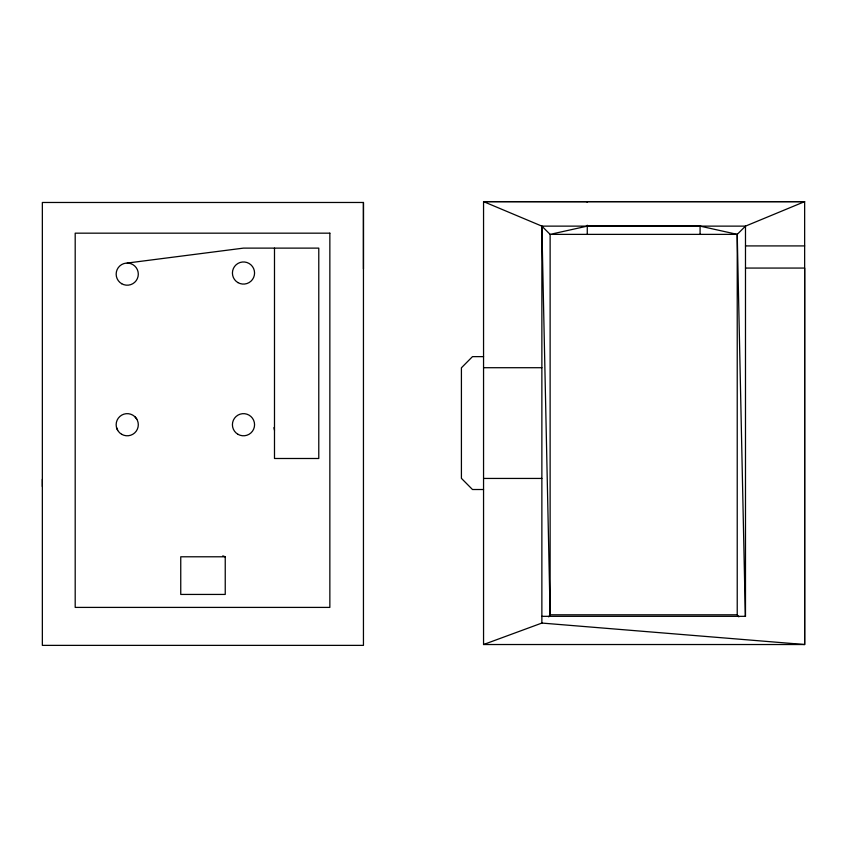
<?xml version="1.0" encoding="UTF-8"?>
<svg xmlns="http://www.w3.org/2000/svg" width="847" height="847" viewBox="0 0 847 847"><rect width="100%" height="100%" fill="white"/><g stroke="black" fill="none" stroke-linecap="round" stroke-linejoin="round"><path stroke-width="1.27" d="M42.35 486.559L42.35 479.286M363.448 202.475L363.448 645.372L42.35 645.372L42.35 202.475L363.448 202.475L363.448 268.923M548.708 616.87L550.127 614.806L550.127 234.375L541.868 226.128L483.552 201.628L483.552 644.525L804.65 644.525L804.65 268.065L745.487 268.065M745.349 616.457L737.229 234.375L700.088 226.128L587.267 226.128L550.127 234.375L737.229 234.375L745.487 226.128L804.65 201.628L804.65 644.525L541.868 623.064L483.552 644.525M127.23 263.057L243.491 248.118L318.779 248.118L318.779 458.492L274.492 458.492L274.492 248.118M541.868 623.064L541.868 226.128L745.487 226.128L745.487 616.447M745.487 245.916L804.65 245.916M483.552 356.64L472.478 356.64L461.414 367.81L461.414 478.343L472.478 489.513L483.552 489.513M483.552 367.714L541.868 367.714M483.552 478.439L541.868 478.439M225.238 556.786L180.75 556.786L180.75 594.435L225.238 594.435L225.238 556.786L222.793 555.854M738.859 616.87L737.229 614.806L550.127 614.806L541.868 226.128M541.868 616.33L745.487 616.33M587.267 201.724L483.552 201.628L804.65 201.639L587.267 201.628L587.267 202.422M135.065 416.883L136.822 419.18M116.537 427.587L117.648 430.255M273.941 427.64L274.492 430.234M737.229 234.375L737.229 614.806M700.088 226.128L700.088 234.375M587.267 225.207L587.267 234.375M329.854 233.169L75.192 233.169L75.192 607.405L329.854 607.405L329.854 233.169M121.693 283.724A11.075 11.075 0 0 0 138.305 274.132A11.075 11.075 0 0 0 121.693 264.55A11.075 11.075 0 0 0 121.693 283.724M121.693 434.31A11.075 11.075 0 0 0 138.305 424.718A11.075 11.075 0 0 0 121.693 415.125A11.075 11.075 0 0 0 121.693 434.31M237.954 282.612A11.075 11.075 0 0 0 254.566 273.03A11.075 11.075 0 0 0 237.954 263.438A11.075 11.075 0 0 0 237.954 282.612M237.954 434.31A11.075 11.075 0 0 0 254.566 424.718A11.075 11.075 0 0 0 237.954 415.125A11.075 11.075 0 0 0 237.954 434.31"/></g></svg>
